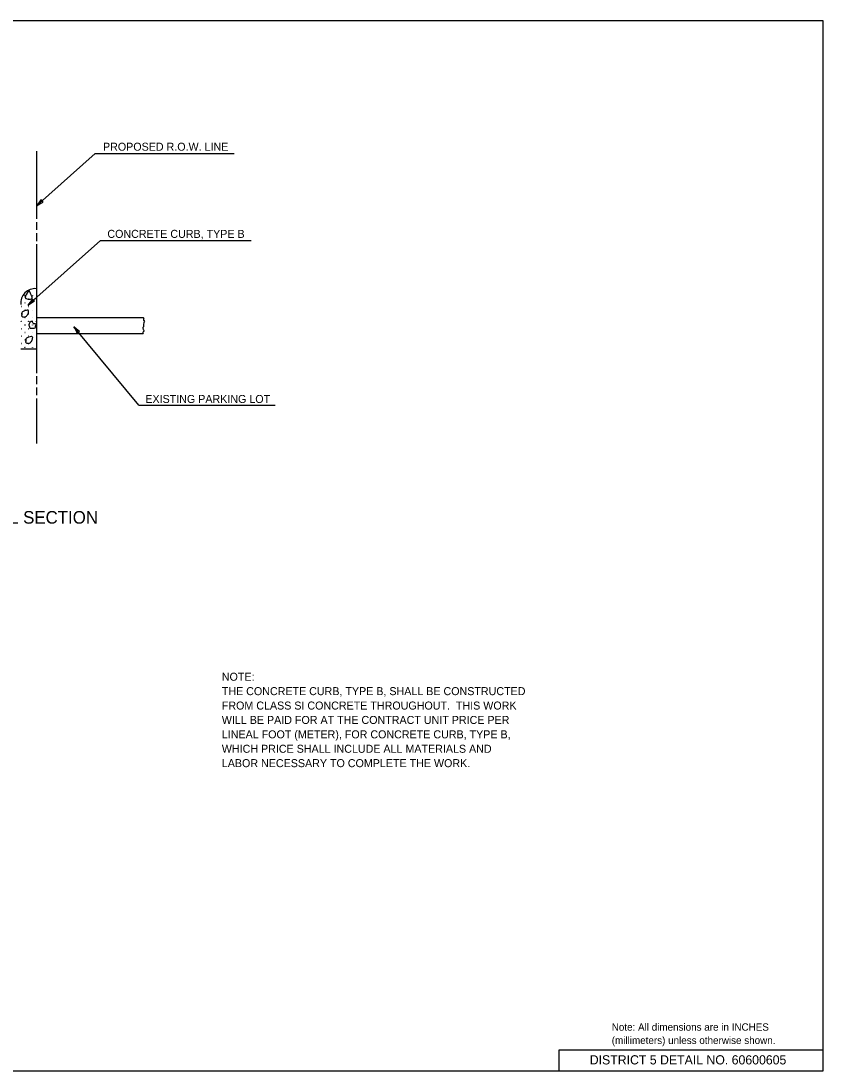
# Model space of a CAD drawing. Extents: x 2261365 to 2261995, y -3123649 to -3123249.
# Drawn here: x 2261688.9 to 2261994.5, y -3123648.7 to -3123248.7 of the extents above; entities that cross this region are included whole.
import ezdxf

# ---------------------------------------------------------------- set-up
doc = ezdxf.new("R2010")
doc.units = 0
for name, color, linetype in [('Default', 7, 'Continuous'), ('RD_Pr_Roadway_Items', 7, 'Continuous'), ('RD_Pr_Roadway_Notes', 7, 'Continuous'), ('SH_General_Details', 7, 'Continuous')]:
    doc.layers.add(name, color=color, linetype=linetype)

msp = doc.modelspace()

# ---------------------------------------------------------------- linework, layer by layer
at = {"layer": 'Default'}
msp.add_lwpolyline([(2261364.54, -3123648.73), (2261994.54, -3123648.73), (2261994.54, -3123248.73), (2261364.54, -3123248.73)], close=True, dxfattribs=at)
at = {"layer": 'RD_Pr_Roadway_Items'}
for p, q in [((2261694.78, -3123298.36), (2261694.78, -3123324.07)), ((2261694.78, -3123325.31), (2261694.78, -3123328.31)), ((2261694.78, -3123329.55), (2261694.78, -3123332.55)), ((2261694.78, -3123333.79), (2261694.78, -3123382.83)), ((2261694.78, -3123350.77), (2261694.78, -3123373.77)), ((2261694.78, -3123361.72), (2261735.45, -3123361.72)), ((2261694.78, -3123367.72), (2261735.45, -3123367.72)), ((2261694.78, -3123373.71), (2261688.78, -3123373.71)), ((2261694.78, -3123384.06), (2261694.78, -3123387.07)), ((2261694.78, -3123388.3), (2261694.78, -3123391.31)), ((2261694.78, -3123392.54), (2261694.78, -3123409.69))]:
    msp.add_line(p, q, dxfattribs=at)
msp.add_lwpolyline([(2261735.45, -3123361.72), (2261735.66, -3123361.98), (2261735.58, -3123362.23), (2261735.55, -3123362.34), (2261735.55, -3123362.67), (2261735.73, -3123362.8), (2261735.73, -3123362.88), (2261735.88, -3123363.21), (2261735.84, -3123363.37), (2261735.76, -3123363.52), (2261735.73, -3123363.6), (2261735.66, -3123363.75), (2261735.52, -3123364.27), (2261735.55, -3123364.5), (2261735.55, -3123364.68), (2261735.6, -3123364.91), (2261735.5, -3123365.27), (2261735.3, -3123365.5), (2261735.27, -3123365.66), (2261735.45, -3123366.22), (2261735.5, -3123366.38), (2261735.7, -3123366.61), (2261735.73, -3123366.76), (2261735.52, -3123367.2), (2261735.48, -3123367.2), (2261735.3, -3123367.44), (2261735.3, -3123367.48), (2261735.48, -3123367.62), (2261735.45, -3123367.72)], dxfattribs=at)
for centre in [(2261691.8, -3123351.82), (2261694.63, -3123351.82), (2261690.39, -3123353.23), (2261691.8, -3123354.65), (2261693.22, -3123353.23), (2261694.63, -3123354.65), (2261688.98, -3123357.48), (2261690.39, -3123356.06), (2261690.39, -3123358.89), (2261691.8, -3123357.48), (2261693.22, -3123356.06), (2261693.22, -3123358.89), (2261694.63, -3123357.48), (2261688.98, -3123360.3), (2261688.98, -3123363.13), (2261690.39, -3123361.72), (2261691.8, -3123360.3), (2261691.8, -3123363.13), (2261693.22, -3123361.72), (2261694.63, -3123360.3), (2261694.63, -3123363.13), (2261688.98, -3123365.96), (2261690.39, -3123364.55), (2261690.39, -3123367.38), (2261691.8, -3123365.96), (2261693.22, -3123364.55), (2261693.22, -3123367.38), (2261694.63, -3123365.96), (2261688.98, -3123368.79), (2261688.98, -3123371.62), (2261690.39, -3123370.2), (2261691.8, -3123368.79), (2261691.8, -3123371.62), (2261693.22, -3123370.2), (2261694.63, -3123368.79), (2261694.63, -3123371.62), (2261690.39, -3123373.03), (2261693.22, -3123373.03)]:
    msp.add_circle(centre, 0.02, dxfattribs=at)
msp.add_arc((2261694.3, -3123356.23), 5.54, 84.9857, 185.0141, dxfattribs=at)
for points in [[(2261691.96, -3123351.65), (2261691.37, -3123352.22), (2261690.66, -3123353.32), (2261690.34, -3123353.99), (2261693.12, -3123354.41), (2261692.67, -3123352.85), (2261692.05, -3123351.68), (2261691.94, -3123351.62)], [(2261691.26, -3123358.9), (2261690.37, -3123359.08), (2261689.97, -3123359.22), (2261689.46, -3123359.51), (2261689.17, -3123359.85), (2261689.19, -3123360.31), (2261689.1, -3123360.99), (2261689.28, -3123361.29), (2261689.76, -3123361.47), (2261690.31, -3123361.49), (2261690.76, -3123361.33), (2261691.13, -3123360.95), (2261691.45, -3123360.47), (2261691.67, -3123359.88), (2261691.74, -3123359.51), (2261691.74, -3123359.1), (2261691.49, -3123358.85), (2261691.29, -3123358.87)], [(2261693.24, -3123363.06), (2261692.42, -3123363.45), (2261692.17, -3123363.84), (2261691.83, -3123364.44), (2261691.99, -3123364.86), (2261692.17, -3123365.55), (2261692.92, -3123365.77), (2261693.63, -3123365.79), (2261694.21, -3123365.65), (2261694.42, -3123365.02), (2261694.66, -3123364.27), (2261693.81, -3123364.06), (2261693.24, -3123363.1)], [(2261692.81, -3123368.95), (2261691.92, -3123369.13), (2261691.52, -3123369.27), (2261691.01, -3123369.56), (2261690.72, -3123369.9), (2261690.74, -3123370.36), (2261690.65, -3123371.04), (2261690.83, -3123371.34), (2261691.31, -3123371.52), (2261691.86, -3123371.54), (2261692.31, -3123371.38), (2261692.67, -3123371), (2261693, -3123370.52), (2261693.21, -3123369.93), (2261693.29, -3123369.56), (2261693.29, -3123369.15), (2261693.03, -3123368.9), (2261692.84, -3123368.92)]]:
    msp.add_spline(points, degree=3, dxfattribs=at)
at = {"layer": 'RD_Pr_Roadway_Notes'}
for p, q in [((2261717.16, -3123299.25), (2261694.78, -3123319.11)), ((2261717.16, -3123299.25), (2261770.12, -3123299.25)), ((2261719.22, -3123332.35), (2261691.51, -3123356.94)), ((2261719.22, -3123332.35), (2261776.64, -3123332.35)), ((2261733.77, -3123395.1), (2261708.98, -3123365.22)), ((2261733.77, -3123395.1), (2261785.75, -3123395.1))]:
    msp.add_line(p, q, dxfattribs=at)
for points in [[(2261697.26, -3123317.69), (2261696.88, -3123317.26), (2261696.49, -3123316.82), (2261695.67, -3123318), (2261694.78, -3123319.11), (2261696.08, -3123318.33)], [(2261693.99, -3123355.52), (2261693.6, -3123355.08), (2261693.22, -3123354.64), (2261692.4, -3123355.83), (2261691.51, -3123356.94), (2261692.81, -3123356.15)], [(2261710.31, -3123367.75), (2261710.77, -3123367.38), (2261711.22, -3123367), (2261710.06, -3123366.14), (2261708.98, -3123365.22), (2261709.72, -3123366.54)]]:
    msp.add_lwpolyline(points, close=True, dxfattribs=at)
at = {"layer": 'SH_General_Details'}
for p, q in [((2261894.02, -3123640.72), (2261994.53, -3123640.72)), ((2261894.02, -3123648.73), (2261894.02, -3123640.72))]:
    msp.add_line(p, q, dxfattribs=at)

# ---------------------------------------------------------------- texts
at = {"layer": 'RD_Pr_Roadway_Notes'}
for s, height, p in [('PROPOSED R.O.W. LINE', 3.048, (2261720.12, -3123298.15)), ('CONCRETE CURB, TYPE B', 3.048, (2261721.79, -3123331.35)), ('EXISTING PARKING LOT', 3.048, (2261736.26, -3123394.24)), ('TYPICAL SECTION', 4.8, (2261661.14, -3123440.22)), ('NOTE:', 3.048, (2261765.41, -3123500.06)), ('THE CONCRETE CURB, TYPE B, SHALL BE CONSTRUCTED', 3.048, (2261765.41, -3123505.55)), ('FROM CLASS SI CONCRETE THROUGHOUT.  THIS WORK', 3.048, (2261765.41, -3123511.04)), ('WILL BE PAID FOR AT THE CONTRACT UNIT PRICE PER', 3.048, (2261765.41, -3123516.52)), ('LINEAL FOOT (METER), FOR CONCRETE CURB, TYPE B,', 3.048, (2261765.41, -3123522.01)), ('WHICH PRICE SHALL INCLUDE ALL MATERIALS AND', 3.048, (2261765.41, -3123527.5)), ('LABOR NECESSARY TO COMPLETE THE WORK.', 3.048, (2261765.41, -3123532.98)), ('Note: All dimensions are in INCHES', 2.808, (2261914.02, -3123633.39)), ('(millimeters) unless otherwise shown.', 2.808, (2261914.02, -3123638.44))]:
    msp.add_text(s, height=height, dxfattribs=at).set_placement(p)
at = {"layer": 'SH_General_Details'}
msp.add_text('DISTRICT 5 DETAIL NO. 60600605', height=3.5, dxfattribs=at).set_placement((2261905.64, -3123646.23))

doc.saveas('drawing.dxf')
